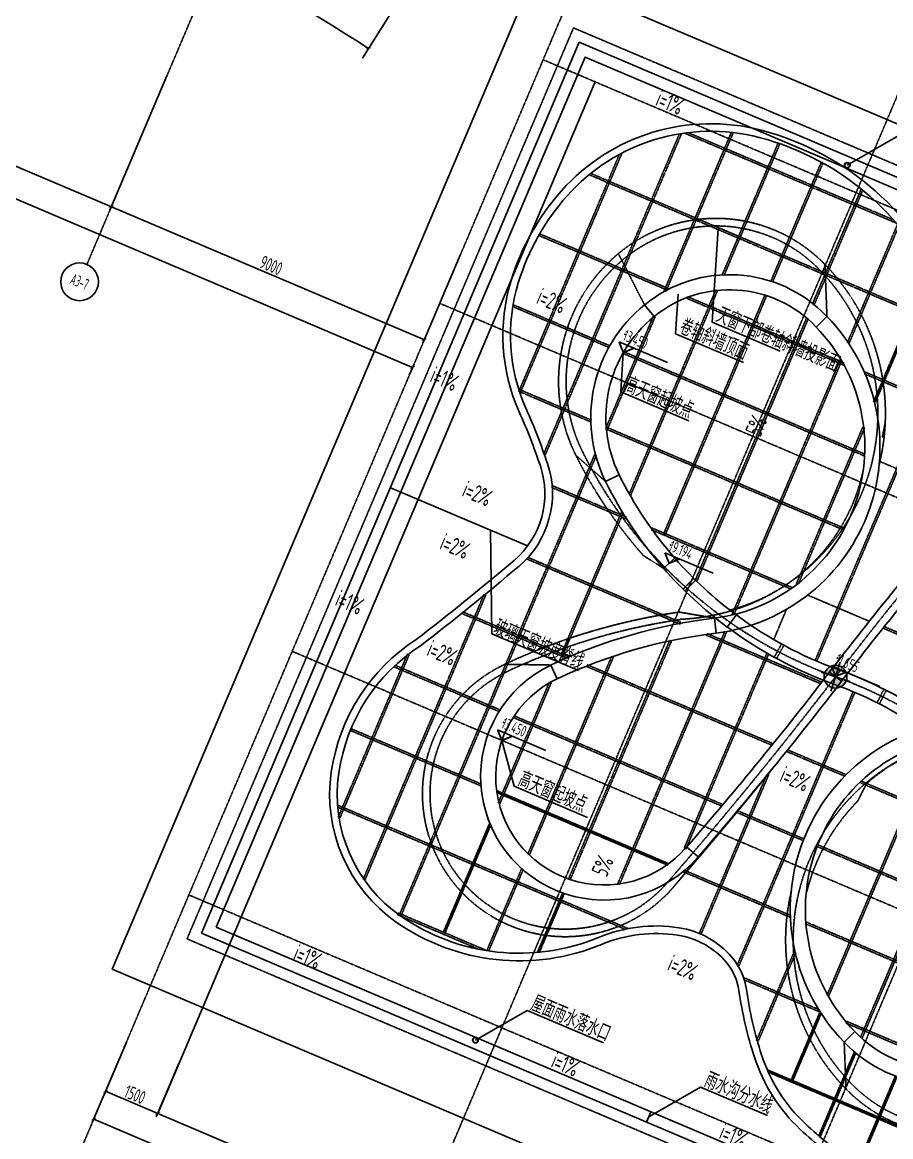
# Model space of a CAD drawing. Extents: x 11778731 to 12222456, y -6694179 to -6314888.
# Drawn here: x 11921395 to 11944382, y -6481423 to -6451944 of the extents above; entities that cross this region are included whole.
import ezdxf
from ezdxf.enums import TextEntityAlignment as Align

# ---------------------------------------------------------------- set-up
doc = ezdxf.new("R2010")
doc.units = 0
doc.header["$LTSCALE"] = 10
doc.header["$MEASUREMENT"] = 0
for name, pattern in [('A3-RG-axis-100$0$CENTER', [2, 1.25, -0.25, 0.25, -0.25]), ('A3-RI-RF(顶视)$0$A3-RM-RF$0$DASH', [0.35, 0.25, -0.1]), ('A3-RI-RF(顶视)$0$CENTER', [2, 1.25, -0.25, 0.25, -0.25]), ('A3-RI-RF(顶视)$0$DASH', [0.35, 0.25, -0.1]), ('A3-RI-RF(顶视)$0$DOTE', [2.42, 2, -0.2, 0.02, -0.2])]:
    doc.linetypes.add(name, pattern=pattern)
for name, color, linetype in [('A3-RG-axis-100$0$A-DIMS-100', 1, 'Continuous'), ('A3-RG-axis-100$0$A-DIMS-150', 1, 'Continuous'), ('A3-RG-axis-100$0$A-GRID', 1, 'A3-RG-axis-100$0$CENTER'), ('A3-RG-axis-100$0$A-SYMB', 4, 'Continuous'), ('A3-RI-RF(顶视)$0$A-FLOR', 2, 'Continuous'), ('A3-RI-RF(顶视)$0$A-GLAZ', 140, 'Continuous'), ('A3-RI-RF(顶视)$0$A-GRID', 1, 'A3-RI-RF(顶视)$0$CENTER'), ('A3-RI-RF(顶视)$0$A-HATH', 9, 'Continuous'), ('A3-RI-RF(顶视)$0$A-ROOF-EDGE', 2, 'Continuous'), ('A3-RI-RF(顶视)$0$A-WALL', 7, 'Continuous'), ('A3-RI-RF(顶视)$0$A3-RM-RF$0$0P-1', 191, 'Continuous'), ('A3-RI-RF(顶视)$0$A3-SYMB-RF-100$0$A-SYMB', 4, 'Continuous'), ('A3-RI-RF(顶视)$0$A3-SYMB-RF-100$0$A-SYMB-AREA', 4, 'Continuous'), ('A3-RI-RF(顶视)$0$A3-SYMB-RF-100$0$A-SYMB-NAME', 4, 'Continuous'), ('A3-RI-RF(顶视)$0$A3-SYMB-RF-100$0$A-SYMB-NAME-E', 4, 'Continuous'), ('A3-RI-RF(顶视)$0$an-symb-005m', 3, 'Continuous'), ('A3-RI-RF(顶视)$0$an-symb-text', 2, 'Continuous')]:
    doc.layers.add(name, color=color, linetype=linetype)
doc.layers.add('A3-RI-RF(顶视)$0$AN-WALL', color=4, linetype='Continuous', lineweight=13)
doc.layers.add('A3-RI-RF(顶视)$0$AN-WALL-BELO', color=2, linetype='Continuous', lineweight=5)
doc.styles.add('A3-RG-axis-100$0$$0$XD2008', font='xd-hzs.shx', dxfattribs={"width": 0.7, "bigfont": 'xd-hztxt.shx'})
doc.styles.add('A3-RG-axis-100$0$XD2008', font='xd-hzs.shx', dxfattribs={"width": 0.7, "bigfont": 'xd-hztxt.shx'})
doc.styles.add('A3-RI-RF(顶视)$0$A3-SYMB-RF-100$0$ECADI', font='hzs.shx', dxfattribs={"width": 0.7, "bigfont": 'hztxt.shx'})
doc.styles.add('A3-RI-RF(顶视)$0$A3-SYMB-RF-100$0$XD2008', font='hzs.shx', dxfattribs={"width": 0.7, "bigfont": 'hztxt.shx'})
doc.styles.add('A3-RI-RF(顶视)$0$MRY-SYMB-TEXT-M', font='romand.shx', dxfattribs={"width": 0.8, "height": 2.5})
doc.dimstyles.new('A3-RG-axis-100$0$XD100$0', dxfattribs={"dimscale": 100, "dimtxt": 3.5, "dimasz": 1, "dimexe": 1, "dimexo": 2, "dimgap": 0.5, "dimtad": 1, "dimdec": 0, "dimdsep": 46, "dimtxsty": 'A3-RG-axis-100$0$XD2008', "dimblk1": 'A3-RG-axis-100$0$_ARCHTICK', "dimblk2": 'A3-RG-axis-100$0$_ARCHTICK', "dimsah": 1, "dimcen": 2.5, "dimclrt": 4, "dimaunit": 1, "dimadec": 0, "dimazin": 0, "dimtfac": 1, "dimtdec": 0, "dimtix": 1, "dimtmove": 0, "dimatfit": 3, "dimfxl": 0, "dimtolj": 1, "dimtzin": 0, "dimarcsym": 0})

# ---------------------------------------------------------------- blocks, each defined once
blk = doc.blocks.new('A3-RG-axis-100$0$_ARCHTICK')
at = {"color": 0, "linetype": 'ByBlock', "const_width": 0.15}
blk.add_lwpolyline([(-0.5, -0.5), (0.5, 0.5)], dxfattribs=at)
blk = doc.blocks.new('*D57')
at = {"layer": 'A3-RG-axis-100$0$A-DIMS-100', "color": 0, "lineweight": -2}
for p, q in [((11879441, -6434531), (11877837, -6438311)), ((11931726, -6461076), (11877876, -6438218)), ((11931640, -6461280), (11931765, -6460984))]:
    blk.add_line(p, q, dxfattribs=at)
at = {"layer": 'Defpoints', "color": 0}
for p in [(11879520, -6434347), (11877876, -6438218), (11931561, -6461464)]:
    blk.add_point(p, dxfattribs=at)
at = {"layer": 'A3-RG-axis-100$0$A-DIMS-100', "color": 0, "lineweight": -2, "xscale": 100, "yscale": 100, "zscale": 100}
for p, rotation in [((11877876, -6438218), 157.0000000217818), ((11931726, -6461076), 337.0000000217818)]:
    blk.add_blockref('A3-RG-axis-100$0$_ARCHTICK', p, dxfattribs=dict(at, rotation=rotation))
at = {"layer": 'A3-RG-axis-100$0$A-DIMS-100', "color": 4, "insert": (11904889, -6449440), "char_height": 350, "attachment_point": 5, "rotation": 337, "style": 'A3-RG-axis-100$0$XD2008'}
blk.add_mtext('\\A1;58500', dxfattribs=at)
blk = doc.blocks.new('A3-RG-axis-100$0$$0$ECADI-TAG-GRID')
at = {"color": 13}
blk.add_circle((0, 0), 5, dxfattribs=at)
at = {"style": 'A3-RG-axis-100$0$$0$XD2008', "width": 0.7}
blk.add_attdef('GRID', text='', height=5, dxfattribs=at).set_placement((0, 0), align=Align.MIDDLE)
blk = doc.blocks.new('*D74')
at = {"layer": 'A3-RG-axis-100$0$A-DIMS-100', "color": 0, "lineweight": -2}
for p, q in [((11917085, -6449501), (11915430, -6453399)), ((11915469, -6453307), (11923754, -6456823)), ((11924731, -6454521), (11923715, -6456915))]:
    blk.add_line(p, q, dxfattribs=at)
at = {"layer": 'Defpoints', "color": 0}
for p in [(11917163, -6449317), (11924809, -6454337), (11923754, -6456823)]:
    blk.add_point(p, dxfattribs=at)
at = {"layer": 'A3-RG-axis-100$0$A-DIMS-100', "color": 0, "lineweight": -2, "xscale": 100, "yscale": 100, "zscale": 100}
for p, rotation in [((11915469, -6453307), 156.9999999998815), ((11923754, -6456823), 336.9999999998814)]:
    blk.add_blockref('A3-RG-axis-100$0$_ARCHTICK', p, dxfattribs=dict(at, rotation=rotation))
at = {"layer": 'A3-RG-axis-100$0$A-DIMS-100', "color": 4, "insert": (11919700, -6454858), "char_height": 350, "attachment_point": 5, "rotation": 337, "style": 'A3-RG-axis-100$0$XD2008'}
blk.add_mtext('\\A1;9000', dxfattribs=at)
blk = doc.blocks.new('*D75')
at = {"layer": 'A3-RG-axis-100$0$A-DIMS-100', "color": 0, "lineweight": -2}
for p, q in [((11925224, -6453360), (11923715, -6456915)), ((11923754, -6456823), (11932038, -6460340)), ((11932988, -6458104), (11931999, -6460432))]:
    blk.add_line(p, q, dxfattribs=at)
at = {"layer": 'Defpoints', "color": 0}
for p in [(11925302, -6453176), (11933066, -6457920), (11932038, -6460340)]:
    blk.add_point(p, dxfattribs=at)
at = {"layer": 'A3-RG-axis-100$0$A-DIMS-100', "color": 0, "lineweight": -2, "xscale": 100, "yscale": 100, "zscale": 100}
for p, rotation in [((11923754, -6456823), 156.9999999998815), ((11932038, -6460340), 336.9999999998814)]:
    blk.add_blockref('A3-RG-axis-100$0$_ARCHTICK', p, dxfattribs=dict(at, rotation=rotation))
at = {"layer": 'A3-RG-axis-100$0$A-DIMS-100', "color": 4, "insert": (11927984, -6458374), "char_height": 350, "attachment_point": 5, "rotation": 337, "style": 'A3-RG-axis-100$0$XD2008'}
blk.add_mtext('\\A1;9000', dxfattribs=at)
blk = doc.blocks.new('*D76')
at = {"layer": 'A3-RG-axis-100$0$A-DIMS-100', "color": 0, "lineweight": -2}
for p, q in [((11923947, -6479402), (11923560, -6480313)), ((11925328, -6479988), (11924941, -6480899)), ((11924980, -6480807), (11923599, -6480221))]:
    blk.add_line(p, q, dxfattribs=at)
at = {"layer": 'Defpoints', "color": 0}
for p in [(11924025, -6479217), (11925406, -6479804), (11923599, -6480221)]:
    blk.add_point(p, dxfattribs=at)
at = {"layer": 'A3-RG-axis-100$0$A-DIMS-100', "color": 0, "lineweight": -2, "xscale": 100, "yscale": 100, "zscale": 100}
for p, rotation in [((11923599, -6480221), 156.9999999998815), ((11924980, -6480807), 336.9999999998814)]:
    blk.add_blockref('A3-RG-axis-100$0$_ARCHTICK', p, dxfattribs=dict(at, rotation=rotation))
at = {"layer": 'A3-RG-axis-100$0$A-DIMS-100', "color": 4, "insert": (11924378, -6480307), "char_height": 350, "attachment_point": 5, "rotation": 337, "style": 'A3-RG-axis-100$0$XD2008'}
blk.add_mtext('\\A1;1500', dxfattribs=at)
blk = doc.blocks.new('*D77')
at = {"layer": 'A3-RG-axis-100$0$A-DIMS-100', "color": 0, "lineweight": -2}
for p, q in [((11925541, -6479486), (11924941, -6480899)), ((11924980, -6480807), (11931884, -6483738)), ((11932732, -6481739), (11931845, -6483830))]:
    blk.add_line(p, q, dxfattribs=at)
at = {"layer": 'Defpoints', "color": 0}
for p in [(11925619, -6479302), (11932811, -6481555), (11931884, -6483738)]:
    blk.add_point(p, dxfattribs=at)
at = {"layer": 'A3-RG-axis-100$0$A-DIMS-100', "color": 0, "lineweight": -2, "xscale": 100, "yscale": 100, "zscale": 100}
for p, rotation in [((11924980, -6480807), 156.9999999998815), ((11931884, -6483738), 336.9999999998814)]:
    blk.add_blockref('A3-RG-axis-100$0$_ARCHTICK', p, dxfattribs=dict(at, rotation=rotation))
at = {"layer": 'A3-RG-axis-100$0$A-DIMS-100', "color": 4, "insert": (11928520, -6482065), "char_height": 350, "attachment_point": 5, "rotation": 337, "style": 'A3-RG-axis-100$0$XD2008'}
blk.add_mtext('\\A1;7500', dxfattribs=at)
blk = doc.blocks.new('*D80')
at = {"layer": 'A3-RG-axis-100$0$A-DIMS-100', "color": 0, "lineweight": -2}
for p, q in [((11924160, -6478900), (11923248, -6481050)), ((11923287, -6480958), (11955505, -6494633)), ((11956378, -6492576), (11955465, -6494725))]:
    blk.add_line(p, q, dxfattribs=at)
at = {"layer": 'Defpoints', "color": 0}
for p in [(11924238, -6478716), (11956456, -6492392), (11955505, -6494633)]:
    blk.add_point(p, dxfattribs=at)
at = {"layer": 'A3-RG-axis-100$0$A-DIMS-100', "color": 0, "lineweight": -2, "xscale": 100, "yscale": 100, "zscale": 100}
for p, rotation in [((11923287, -6480958), 156.9999999998815), ((11955505, -6494633), 336.9999999998814)]:
    blk.add_blockref('A3-RG-axis-100$0$_ARCHTICK', p, dxfattribs=dict(at, rotation=rotation))
at = {"layer": 'A3-RG-axis-100$0$A-DIMS-100', "color": 4, "insert": (11939484, -6487588), "char_height": 350, "attachment_point": 5, "rotation": 337, "style": 'A3-RG-axis-100$0$XD2008'}
blk.add_mtext('\\A1;35000', dxfattribs=at)
blk = doc.blocks.new('*D94')
at = {"layer": 'A3-RG-axis-100$0$A-DIMS-100', "color": 0, "lineweight": -2}
blk.add_arc((11778731, -6694179), 285300, 57.84693, 60.24693, dxfattribs=at)
at = {"layer": 'Defpoints', "color": 0}
for p in [(11922176, -6443234), (11932558, -6449461), (11927175, -6450539), (11778731, -6694179), (11778731, -6694179)]:
    blk.add_point(p, dxfattribs=at)
at = {"layer": 'A3-RG-axis-100$0$A-DIMS-100', "color": 0, "lineweight": -2, "xscale": 100, "yscale": 100, "zscale": 100}
for p, rotation in [((11920315, -6446489), 150.2469277095912), ((11930563, -6452635), 327.8469277238162)]:
    blk.add_blockref('A3-RG-axis-100$0$_ARCHTICK', p, dxfattribs=dict(at, rotation=rotation))
at = {"layer": 'A3-RG-axis-100$0$A-DIMS-100', "color": 4, "insert": (11925586, -6449316), "char_height": 350, "attachment_point": 5, "rotation": 329.0469, "style": 'A3-RG-axis-100$0$XD2008'}
blk.add_mtext('\\A1;2.40°', dxfattribs=at)
blk = doc.blocks.new('A3-RI-RF(顶视)$0$M-Work-Pt')
h = blk.add_hatch(color=256)
h.paths.add_polyline_path([(0, 2.38, 0.414214), (-2.38, 0), (0, 0)])
h.paths.add_polyline_path([(2.38, 0), (0, 0), (0, -2.38, 0.414214)])
at = {"extrusion": (0, 0, -1)}
for p, q in [((0, 3.17), (0, -3.17)), ((-3.17, 0), (3.17, 0))]:
    blk.add_line(p, q, dxfattribs=at)
blk.add_circle((0, 0), 2.38, dxfattribs=at)
at = {"layer": 'A3-RI-RF(顶视)$0$an-symb-text', "style": 'A3-RI-RF(顶视)$0$MRY-SYMB-TEXT-M', "width": 0.8}
blk.add_attdef('WORK_POINT', (3.97, -3.89), '', height=2.5, dxfattribs=at)
blk = doc.blocks.new('A3-RI-RF(顶视)$0$TIANCHUANG2')
at = {"layer": 'A3-RI-RF(顶视)$0$A-GLAZ', "linetype": 'A3-RI-RF(顶视)$0$DASH'}
for p, q in [((11935192, -6463367), (11938788, -6454894)), ((11935238, -6463387), (11938847, -6454885)), ((11938384, -6459046), (11940166, -6454848)), ((11938430, -6459065), (11940212, -6454868)), ((11938920, -6454874), (11944534, -6457258)), ((11939018, -6454862), (11944459, -6457171)), ((11939926, -6458613), (11941401, -6455138)), ((11939972, -6458633), (11941447, -6455158)), ((11934549, -6461683), (11937199, -6455438)), ((11934595, -6461702), (11937270, -6455401)), ((11941209, -6458789), (11942544, -6455644)), ((11941255, -6458809), (11942588, -6455668)), ((11936397, -6455976), (11946135, -6460110)), ((11936441, -6455941), (11946154, -6460064)), ((11942313, -6459387), (11943601, -6456353)), ((11942359, -6459407), (11943641, -6456386)), ((11943236, -6460413), (11944561, -6457289)), ((11943282, -6460432), (11944598, -6457332)), ((11935067, -6457584), (11938482, -6459034)), ((11935087, -6457538), (11938501, -6458988)), ((11943929, -6461979), (11945392, -6458531)), ((11943952, -6461989), (11945415, -6458541)), ((11943975, -6461999), (11945438, -6458550)), ((11937461, -6464419), (11939750, -6459028)), ((11937492, -6464474), (11939796, -6459047)), ((11938370, -6465477), (11941052, -6459159)), ((11934372, -6459462), (11936924, -6460545)), ((11934391, -6459416), (11936943, -6460499)), ((11938416, -6465497), (11941098, -6459178)), ((11938985, -6459247), (11943121, -6461003)), ((11939004, -6459201), (11943140, -6460957)), ((11936844, -6462675), (11938099, -6459717)), ((11936890, -6462694), (11938145, -6459737)), ((11939207, -6466704), (11942150, -6459771)), ((11939253, -6466724), (11942196, -6459791)), ((11942381, -6468824), (11946160, -6459922)), ((11942427, -6468844), (11946197, -6459962)), ((11937294, -6460703), (11943683, -6463414)), ((11937314, -6460657), (11943702, -6463368)), ((11940183, -6467605), (11943045, -6460861)), ((11940229, -6467625), (11943091, -6460881)), ((11943702, -6461195), (11948769, -6463346)), ((11943682, -6461241), (11948666, -6463357)), ((11934535, -6461704), (11936433, -6462510)), ((11934555, -6461658), (11936453, -6462464)), ((11936843, -6462702), (11943139, -6465374)), ((11936863, -6462656), (11943158, -6465328)), ((11941885, -6466794), (11943644, -6462649)), ((11941931, -6466814), (11943690, -6462669)), ((11931373, -6475564), (11936547, -6463373)), ((11931419, -6475583), (11936593, -6463393)), ((11944083, -6463557), (11946483, -6464576)), ((11935411, -6464249), (11937366, -6465078)), ((11935431, -6464203), (11937385, -6465032)), ((11935656, -6468671), (11937259, -6464895)), ((11935702, -6468691), (11937305, -6464914)), ((11938040, -6465365), (11941747, -6466938)), ((11938060, -6465319), (11941766, -6466892)), ((11934753, -6466142), (11938811, -6467865)), ((11934772, -6466096), (11938831, -6467819)), ((11930420, -6474609), (11933620, -6467071)), ((11930466, -6474629), (11933666, -6467090)), ((11942184, -6467096), (11943814, -6467788)), ((11933037, -6467586), (11935821, -6468768)), ((11933057, -6467540), (11935841, -6468722)), ((11941285, -6468272), (11941623, -6467474)), ((11944186, -6467974), (11948664, -6469874)), ((11944206, -6467927), (11948684, -6469828)), ((11935611, -6468841), (11935870, -6468232)), ((11935854, -6474603), (11938533, -6468292)), ((11935900, -6474623), (11938579, -6468312)), ((11937159, -6474728), (11939992, -6468054)), ((11937205, -6474748), (11940038, -6468073)), ((11939502, -6468158), (11942530, -6469443)), ((11939522, -6468112), (11942550, -6469397)), ((11929757, -6472972), (11931590, -6468653)), ((11929803, -6472991), (11931636, -6468672)), ((11934776, -6473945), (11936998, -6468710)), ((11934822, -6473964), (11937044, -6468730)), ((11938911, -6473800), (11941104, -6468633)), ((11938957, -6473820), (11941150, -6468653)), ((11931238, -6468996), (11934019, -6470176)), ((11931258, -6468950), (11934039, -6470130)), ((11936339, -6468988), (11941243, -6471070)), ((11936359, -6468942), (11941263, -6471024)), ((11933992, -6472591), (11935350, -6469393)), ((11934038, -6472611), (11935396, -6469412)), ((11940316, -6476889), (11943388, -6469651)), ((11940362, -6476909), (11943434, -6469670)), ((11934393, -6470335), (11939915, -6472679)), ((11934413, -6470289), (11939935, -6472633)), ((11930098, -6470630), (11933544, -6472093)), ((11930078, -6470676), (11933525, -6472139)), ((11942697, -6477678), (11945569, -6470912)), ((11942743, -6477698), (11945615, -6470932)), ((11941626, -6471232), (11943172, -6471888)), ((11941646, -6471186), (11943192, -6471842)), ((11939362, -6476065), (11941156, -6471838)), ((11943583, -6478790), (11946565, -6471765)), ((11943622, -6478826), (11946611, -6471784)), ((11939316, -6476046), (11941077, -6471897)), ((11943571, -6472058), (11948406, -6474110)), ((11943591, -6472012), (11948425, -6474064)), ((11933945, -6472317), (11938474, -6474239)), ((11933955, -6472294), (11938483, -6474216)), ((11933965, -6472271), (11938493, -6474193)), ((11929734, -6472702), (11937349, -6475935)), ((11929754, -6472656), (11937436, -6475917)), ((11940300, -6472842), (11942063, -6473590)), ((11940320, -6472796), (11942082, -6473544)), ((11932540, -6476012), (11933757, -6473146)), ((11932563, -6476022), (11933780, -6473155)), ((11932586, -6476032), (11933803, -6473165)), ((11942431, -6473747), (11949059, -6476560)), ((11942451, -6473701), (11949078, -6476514)), ((11933691, -6476500), (11934610, -6474336)), ((11933741, -6476509), (11934656, -6474355)), ((11938894, -6474418), (11941716, -6475616)), ((11938914, -6474372), (11941736, -6475570)), ((11935034, -6476536), (11935698, -6474972)), ((11935057, -6476546), (11935721, -6474982)), ((11935080, -6476555), (11935744, -6474992)), ((11931318, -6475547), (11933475, -6476463)), ((11931337, -6475501), (11933691, -6476500)), ((11942127, -6475790), (11948308, -6478414)), ((11942146, -6475744), (11948328, -6478368)), ((11940829, -6478880), (11941827, -6476527)), ((11940875, -6478899), (11941873, -6476547)), ((11940485, -6477212), (11942504, -6478069)), ((11940506, -6477275), (11942485, -6478115)), ((11941736, -6479942), (11942504, -6478133)), ((11941759, -6479952), (11942527, -6478142)), ((11941782, -6479962), (11942550, -6478152)), ((11943199, -6478418), (11946091, -6479646)), ((11943219, -6478372), (11946111, -6479600)), ((11942472, -6481406), (11943415, -6479185)), ((11942495, -6481416), (11943438, -6479195)), ((11942518, -6481425), (11943461, -6479205)), ((11941118, -6479707), (11947964, -6482613)), ((11941128, -6479684), (11947974, -6482590)), ((11941138, -6479661), (11947984, -6482567)), ((11943504, -6482174), (11944506, -6479814)), ((11943527, -6482183), (11944529, -6479824)), ((11943550, -6482193), (11944552, -6479833))]:
    blk.add_line(p, q, dxfattribs=at)
blk = doc.blocks.new('A3-RI-RF(顶视)$0$A3-SYMB-RF-100$0$ECADI-TAG-HGHT（国标）')
at = {"layer": '', "color": 1}
blk.add_line((-2.12, 2.12), (11.77, 2.12), dxfattribs=at)
at = {"color": 1, "const_width": 0.5}
blk.add_lwpolyline([(-2.12, 2.12), (0, 0), (2.12, 2.12)], dxfattribs=at)
at = {"color": 1}
blk.add_point((-1.48, 4.6), dxfattribs=at)
at = {"style": 'A3-RI-RF(顶视)$0$A3-SYMB-RF-100$0$XD2008', "width": 0.7}
blk.add_attdef('FL', text='', height=3, dxfattribs=at).set_placement((-2.69, 2.97), align=Align.RIGHT)
for tag, p in [('F.F.L.', (2.28, 2.97)), ('T.O.S.', (2.28, -1.1))]:
    blk.add_attdef(tag, p, '', height=3, dxfattribs=at)
blk = doc.blocks.new('A3-RI-RF(顶视)$0$A3-SYMB-RF-100$0$ECADI-TAG-ROOM')
at = {"layer": 'A3-RI-RF(顶视)$0$A3-SYMB-RF-100$0$A-SYMB-AREA', "style": 'A3-RI-RF(顶视)$0$A3-SYMB-RF-100$0$ECADI', "width": 0.7}
blk.add_attdef('340M2', text='', height=2.5, dxfattribs=at).set_placement((7.17, -1.75), align=Align.MIDDLE_LEFT)
at = {"layer": 'A3-RI-RF(顶视)$0$A3-SYMB-RF-100$0$A-SYMB-NAME', "style": 'A3-RI-RF(顶视)$0$A3-SYMB-RF-100$0$ECADI', "width": 0.7}
blk.add_attdef('CHINESENAME', (-5.13, 0.09), '', height=4.5, dxfattribs=at)
at = {"layer": 'A3-RI-RF(顶视)$0$A3-SYMB-RF-100$0$A-SYMB-NAME-E', "style": 'A3-RI-RF(顶视)$0$A3-SYMB-RF-100$0$ECADI', "width": 0.7}
for tag, p in [('ENGLISHHIGH', (-5.13, 8.04)), ('ENGLISHLOW', (-5.13, 4.84))]:
    blk.add_attdef(tag, p, '', height=2.5, dxfattribs=at)
blk = doc.blocks.new('A3-RI-RF(顶视)$0$A3-RM-RF$0$DFA')
at = {"layer": 'A3-RI-RF(顶视)$0$A3-RM-RF$0$0P-1'}
for radius in [75, 65]:
    blk.add_circle((0, 0), radius, dxfattribs=at)
blk = doc.blocks.new('A3-RI-RF(顶视)')
at = {"layer": 'A3-RI-RF(顶视)$0$A-FLOR', "linetype": 'A3-RI-RF(顶视)$0$DASH'}
for p, q in [((11937173.7, -6458063.3), (11937865.6, -6459420)), ((11942640.7, -6458349.7), (11942694.1, -6459725)), ((11944236.1, -6462534.3), (11944159.2, -6462918.6)), ((11936049, -6463399.9), (11936835.8, -6464091.3)), ((11937835.3, -6466049.6), (11938365.9, -6466384.2)), ((11938780.8, -6467545.2), (11939717.8, -6467705)), ((11934171.4, -6468925.6), (11935383.6, -6468945.5)), ((11938622.2, -6474829.7), (11939283.1, -6474020.9)), ((11943199.3, -6480161.6), (11943149.9, -6478917.8))]:
    blk.add_line(p, q, dxfattribs=at)
for centre, radius, start, end in [((11939752.4, -6461160.2), 4030, 44.21861, 129.78368), ((11939990.2, -6461443.7), 4400, 129.80112, 206.39442), ((11938591.4, -6462290), 5650, 345.86831, 44.21861), ((11946971, -6457963.9), 12200, 206.46009, 221.51118), ((11941170.8, -6483952.1), 16580, 98.28817, 114.9747), ((11935767.4, -6472352.1), 3780, 114.9747, 319.05053), ((11849757.7, -6397652), 117700, 319.026091, 321.019662), ((11947244.7, -6476225.1), 5644.6, 167.08014, 224.21861), ((11946087.2, -6477350.6), 4030, 224.22749, 309.78277)]:
    blk.add_arc(centre, radius, start, end, dxfattribs=at)
for points, knots in [([(11943650.5, -6463808.7), (11943625.7, -6463924.3), (11943562.4, -6464174.2), (11943389.8, -6464682.6), (11943143.3, -6465185), (11942835.2, -6465650.3), (11942476.6, -6466102), (11941944.8, -6466612.6), (11941320.6, -6467022.2), (11940782.7, -6467277.4), (11940433.1, -6467404.9), (11940210.3, -6467469.6), (11940129.8, -6467490.4), (11940121.2, -6467492.6)], [-0.8698517, -0.8698517, -0.8698517, -0.8698517, -0.81854839, -0.75806452, -0.63709677, -0.5766129, -0.51612903, -0.38709677, -0.25806452, -0.19354839, -0.12903226, -0.09677419, -0.09292999, -0.09292999, -0.09292999, -0.09292999]), ([(11943759.3, -6472065.1), (11943829.4, -6472004.2), (11943936.9, -6471915.9), (11944085.4, -6471804.4), (11944236.9, -6471697.3), (11944431.9, -6471571.5), (11944722.6, -6471406.7), (11945075.3, -6471240.1), (11945424.4, -6471112.8), (11945644.8, -6471049.3), (11945723, -6471028.8), (11945729.4, -6471027.2)], [-1, -1, -1, -1, -0.90384615, -0.85576923, -0.80769231, -0.71153846, -0.61538462, -0.46153846, -0.30769231, -0.23076923, -0.22390383, -0.22390383, -0.22390383, -0.22390383]), ([(11943509.1, -6472543.9), (11943525.9, -6472508.7), (11943560.1, -6472438.1), (11943618, -6472323.2), (11943671.8, -6472221.2), (11943720.9, -6472132.2), (11943746.4, -6472087.4), (11943759.3, -6472065.1)], [0, 0, 0, 0, 0.2222222, 0.4444444, 0.7222222, 0.8611111, 1, 1, 1, 1]), ([(11943509.4, -6472543.4), (11943542.4, -6472474.1), (11943598.1, -6472361.3), (11943680.8, -6472204.3), (11943729.7, -6472116.6), (11943755, -6472072.6)], [0, 0, 0, 0, 0.4444444, 0.7222222, 1, 1, 1, 1]), ([(11942154.6, -6474960.8), (11942162.2, -6474930.3), (11942207.7, -6474754), (11942307.5, -6474436.5), (11942479.6, -6474018.5), (11942687, -6473617), (11942888, -6473298.4), (11943064.8, -6473054.7), (11943205.1, -6472877.7), (11943352.9, -6472707), (11943456.2, -6472597.5), (11943509.1, -6472543.9)], [-0.3449613, -0.3449613, -0.3449613, -0.3449613, -0.33333333, -0.27777778, -0.22222222, -0.16666667, -0.11111111, -0.08333333, -0.05555556, -0.02777778, 0, 0, 0, 0])]:
    blk.add_open_spline(points, degree=3, knots=knots, dxfattribs=at)
blk.add_open_spline([(11939327.7, -6474009.6), (11939362, -6473969.4), (11939396.3, -6473929.1), (11939430.6, -6473888.8)], degree=3, dxfattribs=at)
at = {"layer": 'A3-RI-RF(顶视)$0$A-GRID', "linetype": 'A3-RI-RF(顶视)$0$DOTE'}
for centre, radius, start, end in [((11939752.4, -6461160.2), 3830, 44.21861, 129.78277), ((11939990.2, -6461443.7), 4200, 129.80112, 206.39442), ((11938591.4, -6462290), 5450, 272.28295, 44.21861), ((11946971, -6457963.9), 12000, 206.46009, 221.51699), ((12036082.3, -6540859.3), 117500, 139.025323, 142.454437), ((11946975.4, -6457961.7), 12000, 221.51098, 250.24793), ((11941170.8, -6483952.1), 16380, 98.28817, 114.9747), ((11935767.4, -6472352.1), 3580, 114.9747, 319.05053), ((11849757.7, -6397652), 117500, 319.026091, 322.454437), ((11938867.6, -6480550.7), 12000, 26.47118, 70.2633), ((11947250.7, -6476223.4), 5450, 96.77025, 224.18695), ((11946087.2, -6477350.6), 3830, 224.22795, 309.78277)]:
    blk.add_arc(centre, radius, start, end, dxfattribs=at)
at = {"layer": 'A3-RI-RF(顶视)$0$A-HATH', "linetype": 'A3-RI-RF(顶视)$0$DASH'}
blk.add_lwpolyline([(11925755.8, -6476190.3), (11949854.6, -6486419.6), (11960083.9, -6462320.8), (11935985.1, -6452091.5)], close=True, dxfattribs=at)
at = {"layer": 'A3-RI-RF(顶视)$0$A-ROOF-EDGE'}
for points in [[(11977074.7, -6448935.7), (11977074.7, -6448935.7), (11971198.1, -6462780.1), (11953156.1, -6455121.7), (11952019.1, -6457800.3), (11961868.5, -6461981.1), (11950654.5, -6488399.6), (11923775.8, -6476990.3), (11934989.8, -6450571.8), (11944839.2, -6454752.6), (11945976.2, -6452074), (11937358.7, -6448416.1, 0.0021045), (11935284.3, -6447089.5), (11932817.3, -6450983.9, 0.0333547), (11899110.4, -6432654.1), (11899696.6, -6421468.1)], [(11945943.7, -6459200.5, 0.2381019), (11940954, -6454797.7, 0.2821703), (11935666.5, -6456401.7, 0.1075377), (11934333.9, -6458773.1, 0.1815577), (11934547.8, -6462246.8, -0.0241252), (11935108, -6463680.6, -0.3068874), (11934413.7, -6466176.6, -0.012186), (11931822.2, -6468270.4, 0.2159562), (11929575, -6471768.2, 0.2846958), (11931301.9, -6475752.1, 0.2552444), (11936727.3, -6476336.1, -0.1368769), (11938745.2, -6476091.7, -0.180604), (11940027.2, -6476806.9, -0.1415619), (11940363.7, -6477553.9, 0.0429927), (11940772.8, -6479317.2, 0.1265386), (11941987, -6481229.8, 0.0389616), (11943245.8, -6482238.5, 0.2875287)], [(11945943.7, -6459200.5, 0.2381019), (11940954, -6454797.7, 0.2821703), (11935666.5, -6456401.7, 0.1075377), (11934333.9, -6458773.1, 0.1815577), (11934547.8, -6462246.8, -0.0241252), (11935108, -6463680.6, -0.3068874), (11934413.7, -6466176.6, -0.012186), (11931822.2, -6468270.4, 0.2159562), (11929575, -6471768.2, 0.2846958), (11931301.9, -6475752.1, 0.2552444), (11936727.3, -6476336.1, -0.1368769), (11938745.2, -6476091.7, -0.180604), (11940027.2, -6476806.9, -0.1415619), (11940363.7, -6477553.9, 0.0429927), (11940772.8, -6479317.2, 0.1265386), (11941987, -6481229.8, 0.0389616), (11943245.8, -6482238.5, 0.2875287)], [(11931942.6, -6468430.8, 0.2167083), (11929772.9, -6471797.2, 0.2846958), (11931416, -6475587.8, 0.2552444), (11936650.8, -6476151.3, -0.1368769), (11938775.4, -6475894, -0.180604), (11940179.6, -6476677.4, -0.1415619), (11940561.7, -6477525.6, 0.0429927), (11940963, -6479255.5, 0.1265386), (11942123.8, -6481083.9, 0.0389616), (11943358.3, -6482073.2, 0.2875287)], [(11948635.2, -6482272.2, 0.1535748), (11950334.7, -6480425.1, 0.1299203), (11950916.4, -6477239.4, 0.0996451), (11950660.9, -6476339, -0.3724026), (11951628.3, -6472350.1, 0.12491), (11955682.2, -6469241.1, 0.5470909), (11951462.5, -6461490.7, -0.2117091), (11946421, -6460167.8, -0.1298798), (11945758, -6459274.7, 0.2381019), (11940903.5, -6454991.2, 0.2821703), (11935816.1, -6456534.5, 0.1075377), (11934525.1, -6458831.8, 0.1815577), (11934730.4, -6462165.1, -0.0241252), (11935297.6, -6463616.9, -0.3068874), (11934543.1, -6466329.1, -0.0122158), (11931937.6, -6468434, 221.3085722)]]:
    blk.add_lwpolyline(points, format="xyb", dxfattribs=at)
at = {"layer": 'A3-RI-RF(顶视)$0$A-WALL'}
for points in [[(11942694, -6459724.9, 0.3915663), (11937869.2, -6459416.9)], [(11942694.1, -6459725), (11942407.4, -6460004, 0.3919869), (11938121.5, -6459727.2, 0.3509885), (11937193.9, -6463913.1), (11936835.8, -6464091.3, 0.0652873), (11938366.4, -6466383.7), (11938667.5, -6466120.4, 0.0528284), (11940295, -6467622.5), (11940056.4, -6467943.5, -0.0530437), (11938360.7, -6466377.3)], [(11938121.5, -6459727.2), (11937865.5, -6459419.9, 0.3506292), (11936835.8, -6464091.3)], [(11939765.5, -6468102.1, 0.6182702), (11942694.1, -6459725)], [(11939717.9, -6467704.9, 0.6180188), (11942407.4, -6460004)], [(11937193.9, -6463913.1, 0.0653282), (11938667.5, -6466120.4)], [(11939765.7, -6468104.5), (11939717.8, -6467705, 0.0798778), (11935383.6, -6468945.5), (11935552.4, -6469308.1, 1.2328626), (11938979.9, -6473757.5), (11939283.1, -6474020.9, 0.0150821), (11943116.5, -6469328, -0.0147773), (11946858.3, -6464753.1), (11946556.3, -6464490.8, 0.0147773), (11942799.5, -6469084.1)], [(11940296.1, -6467621.1, 0.0737612), (11942988.6, -6469064.1)], [(11940057.5, -6467942.1, 0.0737612), (11942853.4, -6469440.6)], [(11939765.4, -6468102.1, 0.079894), (11935552.4, -6469308.1)], [(11935383.5, -6468945.5, 1.2333712), (11939282.5, -6474019.1)], [(11938981.1, -6473758.6, 0.0150821), (11942799.2, -6469084.5)], [(11945784, -6470566.7, 0.0765768), (11942987.3, -6469067.7)], [(11942854.2, -6469445, -0.0766329), (11945545.4, -6470887.7, -0.053343), (11947172.3, -6472390.7), (11947234.7, -6472431), (11947535.6, -6472169.6)], [(11947234.7, -6472431, -0.0647198), (11948722.1, -6474661.7, -0.3507952), (11947790.7, -6478921.6, -0.3908554), (11943432.5, -6478642.7, -0.6161049), (11946151, -6470812.5, 0.0802507), (11950496.9, -6469560.3)], [(11946103.1, -6470415.4, 0.6164871), (11943145.9, -6478921.7), (11943432.5, -6478642.7)], [(11943145.8, -6478921.6, 0.3906028), (11948043.2, -6479231.8), (11947790.7, -6478921.6)]]:
    blk.add_lwpolyline(points, format="xyb", dxfattribs=at)
at = {"layer": 'A3-RI-RF(顶视)$0$A3-RM-RF$0$0P-1'}
for p, q in [((11934770.5, -6465796.4), (11931137.4, -6464254.2)), ((11937918.5, -6481038), (11938035.7, -6480761.9))]:
    blk.add_line(p, q, dxfattribs=at)
at = {"layer": 'A3-RI-RF(顶视)$0$A3-RM-RF$0$0P-1', "linetype": 'A3-RI-RF(顶视)$0$A3-RM-RF$0$DASH'}
for p, q in [((11941299.3, -6468739.7), (11941492, -6468389.2)), ((11941360.7, -6468773.4), (11941553.3, -6468422.9)), ((11944021.6, -6469942), (11944201.3, -6469584.6)), ((11944084.1, -6469973.4), (11944263.8, -6469616))]:
    blk.add_line(p, q, dxfattribs=at)
at = {"layer": 'A3-RI-RF(顶视)$0$A3-RM-RF$0$0P-1'}
for points in [[(11926136, -6476036.7), (11949700.9, -6486039.4), (11959703.7, -6462474.5), (11936138.7, -6452471.7)], [(11926529.4, -6475877.7), (11949542, -6485646), (11959310.3, -6462633.4), (11936297.7, -6452865.1)]]:
    blk.add_lwpolyline(points, close=True, dxfattribs=at)
at = {"layer": 'A3-RI-RF(顶视)$0$A3-RM-RF$0$0P-1', "const_width": 20}
blk.add_lwpolyline([(11935423, -6464253.7), (11937399.2, -6465092.5)], dxfattribs=at)
at = {"layer": 'A3-RI-RF(顶视)$0$A3-RM-RF$0$0P-1', "linetype": 'A3-RI-RF(顶视)$0$A3-RM-RF$0$DASH'}
for points in [[(11938886.8, -6466937.2), (11939168.5, -6466653.2)], [(11938936.5, -6466986.5), (11939218.2, -6466702.5)]]:
    blk.add_lwpolyline(points, dxfattribs=at)
at = {"layer": 'A3-RI-RF(顶视)$0$A3-SYMB-RF-100$0$A-SYMB'}
for points in [[(11937923.5, -6453394.1, 0, 0, 0), (11939548.3, -6454083.8, 80, 0, 0), (11939824.4, -6454201, 0, 0, 0)], [(11935504.3, -6459042.5, 0, 0, 0), (11936194, -6457417.7, 80, 0, 0), (11936311.2, -6457141.6, 0, 0, 0)], [(11932636.4, -6461102.4, 0, 0, 0), (11933326.1, -6459477.6, 80, 0, 0), (11933443.3, -6459201.5, 0, 0, 0)], [(11933484.3, -6464129.9, 0, 0, 0), (11934174, -6462505.1, 80, 0, 0), (11934291.2, -6462228.9, 0, 0, 0)], [(11940660.8, -6462958.6, 0, 0, 0), (11939971.1, -6464583.4, 80, 0, 0), (11939853.9, -6464859.5, 0, 0, 0)], [(11932678.2, -6466028.8, 0, 0, 0), (11931988.6, -6467653.6, 80, 0, 0), (11931871.3, -6467929.7, 0, 0, 0)], [(11929911.5, -6467522, 0, 0, 0), (11929221.8, -6469146.7, 80, 0, 0), (11929104.6, -6469422.9, 0, 0, 0)], [(11932335.8, -6468851.2, 0, 0, 0), (11931646.1, -6470476, 80, 0, 0), (11931528.9, -6470752.2, 0, 0, 0)], [(11936917.5, -6473839.3, 0, 0, 0), (11937607.2, -6472214.5, 80, 0, 0), (11937724.4, -6471938.3, 0, 0, 0)], [(11941628.7, -6472221.6, 0, 0, 0), (11940939, -6473846.3, 80, 0, 0), (11940821.8, -6474122.5, 0, 0, 0)], [(11928039.3, -6476679.8, 0, 0, 0), (11929664.1, -6477369.4, 80, 0, 0), (11929940.3, -6477486.7, 0, 0, 0)], [(11938704.8, -6477175.7, 0, 0, 0), (11938015.1, -6478800.5, 80, 0, 0), (11937897.9, -6479076.7, 0, 0, 0)], [(11936555.3, -6480298.3, 0, 0, 0), (11934930.5, -6479608.6, 80, 0, 0), (11934654.4, -6479491.4, 0, 0, 0)]]:
    blk.add_lwpolyline(points, format="xyseb", dxfattribs=at)
for points in [[(11943230.8, -6455726.6), (11944597.6, -6454938.9), (11946620.4, -6455797.5)], [(11939817.7, -6457401.1), (11939656.9, -6459877.3), (11941456.4, -6460641.1)], [(11938755.7, -6459136.6), (11938687.9, -6460180.9), (11940487.3, -6460944.8)], [(11937304.3, -6460678.5), (11937236.5, -6461722.9), (11939036, -6462486.7)], [(11933785.2, -6465378.1), (11933827.8, -6468119.6), (11936115.1, -6469090.5)], [(11934089.7, -6470939.8), (11934418.7, -6472152.6), (11936360.2, -6472976.8)], [(11933389.1, -6478870.9), (11934755.9, -6478083.2), (11936778.7, -6478941.8)], [(11937977.1, -6480900), (11939344, -6480112.3), (11941119.2, -6480865.8)]]:
    blk.add_lwpolyline(points, dxfattribs=at)
at = {"layer": 'A3-RI-RF(顶视)$0$AN-WALL'}
for p, q in [((11943078.4, -6469377.5), (11942761.2, -6469133.8)), ((11942987.4, -6469067.4), (11942852.2, -6469443.9))]:
    blk.add_line(p, q, dxfattribs=at)
at = {"layer": 'A3-RI-RF(顶视)$0$AN-WALL-BELO'}
blk.add_line((11944065.6, -6463779.6), (11944020.9, -6464038.7), dxfattribs=at)
blk.add_open_spline([(11943438.3, -6456234.5), (11943455.7, -6456246.9), (11943473.1, -6456259.4), (11943490.4, -6456271.9)], degree=3, dxfattribs=at)
at = {"layer": 'A3-RI-RF(顶视)$0$A-GLAZ'}
blk.add_blockref('A3-RI-RF(顶视)$0$TIANCHUANG2', (0, 0), dxfattribs=at)
at = {"layer": 'A3-RI-RF(顶视)$0$A3-RM-RF$0$0P-1'}
for p in [(11943230.8, -6455726.6), (11933389.1, -6478870.9)]:
    blk.add_blockref('A3-RI-RF(顶视)$0$A3-RM-RF$0$DFA', p, dxfattribs=at)
at = {"layer": 'A3-RI-RF(顶视)$0$A3-SYMB-RF-100$0$A-SYMB'}
ref = blk.add_blockref('A3-RI-RF(顶视)$0$A3-SYMB-RF-100$0$ECADI-TAG-ROOM', (11938591.5, -6454337.6), dxfattribs=dict(at, xscale=-99.99999999989045, yscale=100.0000000001164, rotation=336.9999999997605))
ref.add_attrib('CHINESENAME', 'i=1%', (11938127.7, -6454131.3), dxfattribs={"height": 450, "rotation": 337, "style": 'A3-RI-RF(顶视)$0$A3-SYMB-RF-100$0$ECADI', "width": 0.7})
ref = blk.add_blockref('A3-RI-RF(顶视)$0$A3-SYMB-RF-100$0$ECADI-TAG-ROOM', (11935444, -6459577.7), dxfattribs=dict(at, xscale=99.99999999989046, yscale=100.0000000001164, rotation=337))
ref.add_attrib('CHINESENAME', 'i=2%', (11934975.6, -6459369.4), dxfattribs={"height": 450, "rotation": 337, "style": 'A3-RI-RF(顶视)$0$A3-SYMB-RF-100$0$ECADI', "width": 0.7})
ref = blk.add_blockref('A3-RI-RF(顶视)$0$A3-SYMB-RF-100$0$ECADI-TAG-ROOM', (11940187.6, -6460067.8), dxfattribs=dict(at, xscale=99.99999999989046, yscale=100.0000000001164, rotation=337))
ref.add_attrib('CHINESENAME', '天窗下部卷轴斜墙投影面', (11939719.2, -6459859.5), dxfattribs={"height": 450, "rotation": 337, "style": 'A3-RI-RF(顶视)$0$A3-SYMB-RF-100$0$ECADI', "width": 0.7})
ref = blk.add_blockref('A3-RI-RF(顶视)$0$A3-SYMB-RF-100$0$ECADI-TAG-ROOM', (11939218.5, -6460371.4), dxfattribs=dict(at, xscale=99.99999999989046, yscale=100.0000000001164, rotation=337))
ref.add_attrib('CHINESENAME', '卷轴斜墙顶面', (11938750.2, -6460163.1), dxfattribs={"height": 450, "rotation": 337, "style": 'A3-RI-RF(顶视)$0$A3-SYMB-RF-100$0$ECADI', "width": 0.7})
ref = blk.add_blockref('A3-RI-RF(顶视)$0$A3-SYMB-RF-100$0$ECADI-TAG-HGHT（国标）', (11937304.3, -6460678.5), dxfattribs=dict(at, xscale=100, yscale=100, rotation=337))
ref.add_attrib('F.F.L.', '13.450', (11937269.5, -6460341.4), dxfattribs={"layer": '0', "height": 300, "rotation": 337, "style": 'A3-RI-RF(顶视)$0$A3-SYMB-RF-100$0$XD2008', "width": 0.7})
ref = blk.add_blockref('A3-RI-RF(顶视)$0$A3-SYMB-RF-100$0$ECADI-TAG-ROOM', (11932809.2, -6461221.5), dxfattribs=dict(at, xscale=-99.99999999989045, yscale=100.0000000001164, rotation=156.9999999997605))
ref.add_attrib('CHINESENAME', 'i=1%', (11932158.2, -6461443.5), dxfattribs={"height": 450, "rotation": 337, "style": 'A3-RI-RF(顶视)$0$A3-SYMB-RF-100$0$ECADI', "width": 0.7})
ref = blk.add_blockref('A3-RI-RF(顶视)$0$A3-SYMB-RF-100$0$ECADI-TAG-ROOM', (11937767.2, -6461913.3), dxfattribs=dict(at, xscale=99.99999999989046, yscale=100.0000000001164, rotation=337))
ref.add_attrib('CHINESENAME', '高天窗起坡点', (11937298.8, -6461705), dxfattribs={"height": 450, "rotation": 337, "style": 'A3-RI-RF(顶视)$0$A3-SYMB-RF-100$0$ECADI', "width": 0.7})
ref = blk.add_blockref('A3-RI-RF(顶视)$0$A3-SYMB-RF-100$0$ECADI-TAG-ROOM', (11941140.4, -6462464.1), dxfattribs=dict(at, xscale=99.99999999989046, yscale=100.0000000001164, rotation=66.99999999999999))
ref.add_attrib('CHINESENAME', '5%', (11940932.1, -6462932.4), dxfattribs={"height": 450, "rotation": 67, "style": 'A3-RI-RF(顶视)$0$A3-SYMB-RF-100$0$ECADI', "width": 0.7})
ref = blk.add_blockref('A3-RI-RF(顶视)$0$A3-SYMB-RF-100$0$ECADI-TAG-ROOM', (11933657.1, -6464248.9), dxfattribs=dict(at, xscale=-99.99999999989025, yscale=100.0000000001162, rotation=156.9999999997258))
ref.add_attrib('CHINESENAME', 'i=2%', (11933006.1, -6464471), dxfattribs={"height": 450, "rotation": 337, "style": 'A3-RI-RF(顶视)$0$A3-SYMB-RF-100$0$ECADI', "width": 0.7})
ref = blk.add_blockref('A3-RI-RF(顶视)$0$A3-SYMB-RF-100$0$ECADI-TAG-ROOM', (11932883.9, -6466070.4), dxfattribs=dict(at, xscale=99.99999999989046, yscale=100.0000000001164, rotation=337))
ref.add_attrib('CHINESENAME', 'i=2%', (11932415.6, -6465862.1), dxfattribs={"height": 450, "rotation": 337, "style": 'A3-RI-RF(顶视)$0$A3-SYMB-RF-100$0$ECADI', "width": 0.7})
ref = blk.add_blockref('A3-RI-RF(顶视)$0$A3-SYMB-RF-100$0$ECADI-TAG-HGHT（国标）', (11938517, -6466252.1), dxfattribs=dict(at, xscale=100, yscale=100, rotation=337))
ref.add_attrib('F.F.L.', '19.194', (11938482.2, -6465915), dxfattribs={"layer": '0', "height": 300, "rotation": 337, "style": 'A3-RI-RF(顶视)$0$A3-SYMB-RF-100$0$XD2008', "width": 0.7})
ref = blk.add_blockref('A3-RI-RF(顶视)$0$A3-SYMB-RF-100$0$ECADI-TAG-ROOM', (11930117.2, -6467563.6), dxfattribs=dict(at, xscale=99.99999999989046, yscale=100.0000000001164, rotation=337))
ref.add_attrib('CHINESENAME', 'i=1%', (11929648.8, -6467355.3), dxfattribs={"height": 450, "rotation": 337, "style": 'A3-RI-RF(顶视)$0$A3-SYMB-RF-100$0$ECADI', "width": 0.7})
ref = blk.add_blockref('A3-RI-RF(顶视)$0$A3-SYMB-RF-100$0$ECADI-TAG-ROOM', (11934633.4, -6468426.7), dxfattribs=dict(at, xscale=99.99999999989046, yscale=100.0000000001164, rotation=337))
ref.add_attrib('CHINESENAME', '玻璃天窗坡度脊线', (11933827.8, -6468119.6), dxfattribs={"height": 450, "rotation": 337, "style": 'A3-RI-RF(顶视)$0$A3-SYMB-RF-100$0$ECADI', "width": 0.7})
ref = blk.add_blockref('A3-RI-RF(顶视)$0$A3-SYMB-RF-100$0$ECADI-TAG-ROOM', (11932541.5, -6468892.8), dxfattribs=dict(at, xscale=99.99999999989046, yscale=100.0000000001164, rotation=337))
ref.add_attrib('CHINESENAME', 'i=2%', (11932073.2, -6468684.5), dxfattribs={"height": 450, "rotation": 337, "style": 'A3-RI-RF(顶视)$0$A3-SYMB-RF-100$0$ECADI', "width": 0.7})
ref = blk.add_blockref('A3-RI-RF(顶视)$0$A3-SYMB-RF-100$0$ECADI-TAG-HGHT（国标）', (11942923.7, -6469244.7), dxfattribs=dict(at, xscale=100, yscale=100, rotation=337))
ref.add_attrib('F.F.L.', '11.655', (11942889, -6468907.6), dxfattribs={"layer": '0', "height": 300, "rotation": 337, "style": 'A3-RI-RF(顶视)$0$A3-SYMB-RF-100$0$XD2008', "width": 0.7})
ref = blk.add_blockref('A3-RI-RF(顶视)$0$A3-SYMB-RF-100$0$ECADI-TAG-HGHT（国标）', (11934089.7, -6470939.8), dxfattribs=dict(at, xscale=100, yscale=100, rotation=337))
ref.add_attrib('F.F.L.', '13.450', (11934054.9, -6470602.7), dxfattribs={"layer": '0', "height": 300, "rotation": 337, "style": 'A3-RI-RF(顶视)$0$A3-SYMB-RF-100$0$XD2008', "width": 0.7})
ref = blk.add_blockref('A3-RI-RF(顶视)$0$A3-SYMB-RF-100$0$ECADI-TAG-ROOM', (11934949.4, -6472343.1), dxfattribs=dict(at, xscale=99.99999999989046, yscale=100.0000000001164, rotation=337))
ref.add_attrib('CHINESENAME', '高天窗起坡点', (11934481.1, -6472134.8), dxfattribs={"height": 450, "rotation": 337, "style": 'A3-RI-RF(顶视)$0$A3-SYMB-RF-100$0$ECADI', "width": 0.7})
ref = blk.add_blockref('A3-RI-RF(顶视)$0$A3-SYMB-RF-100$0$ECADI-TAG-ROOM', (11941883.8, -6472225.2), dxfattribs=dict(at, xscale=99.99999999989046, yscale=100.0000000001164, rotation=337))
ref.add_attrib('CHINESENAME', 'i=2%', (11941415.4, -6472016.9), dxfattribs={"height": 450, "rotation": 337, "style": 'A3-RI-RF(顶视)$0$A3-SYMB-RF-100$0$ECADI', "width": 0.7})
ref = blk.add_blockref('A3-RI-RF(顶视)$0$A3-SYMB-RF-100$0$ECADI-TAG-ROOM', (11936895, -6474527.8), dxfattribs=dict(at, xscale=-99.99999999989046, yscale=100.0000000001164, rotation=66.99999999974676))
ref.add_attrib('CHINESENAME', '5%', (11936864.5, -6474577.3), dxfattribs={"height": 450, "rotation": 67, "style": 'A3-RI-RF(顶视)$0$A3-SYMB-RF-100$0$ECADI', "width": 0.7})
ref = blk.add_blockref('A3-RI-RF(顶视)$0$A3-SYMB-RF-100$0$ECADI-TAG-ROOM', (11929182, -6476504.9), dxfattribs=dict(at, xscale=99.99999999989046, yscale=100.0000000001164, rotation=157))
ref.add_attrib('CHINESENAME', 'i=1%', (11928535.6, -6476728.8), dxfattribs={"height": 450, "rotation": 337, "style": 'A3-RI-RF(顶视)$0$A3-SYMB-RF-100$0$ECADI', "width": 0.7})
ref = blk.add_blockref('A3-RI-RF(顶视)$0$A3-SYMB-RF-100$0$ECADI-TAG-ROOM', (11938910.5, -6477217.3), dxfattribs=dict(at, xscale=99.99999999989046, yscale=100.0000000001164, rotation=337))
ref.add_attrib('CHINESENAME', 'i=2%', (11938442.1, -6477009), dxfattribs={"height": 450, "rotation": 337, "style": 'A3-RI-RF(顶视)$0$A3-SYMB-RF-100$0$ECADI', "width": 0.7})
ref = blk.add_blockref('A3-RI-RF(顶视)$0$A3-SYMB-RF-100$0$ECADI-TAG-ROOM', (11935286.6, -6478273.6), dxfattribs=dict(at, xscale=99.99999999989046, yscale=100.0000000001164, rotation=337))
ref.add_attrib('CHINESENAME', '屋面雨水落水口', (11934818.3, -6478065.3), dxfattribs={"height": 450, "rotation": 337, "style": 'A3-RI-RF(顶视)$0$A3-SYMB-RF-100$0$ECADI', "width": 0.7})
ref = blk.add_blockref('A3-RI-RF(顶视)$0$A3-SYMB-RF-100$0$ECADI-TAG-ROOM', (11935829.5, -6479782.6), dxfattribs=dict(at, xscale=99.99999999989046, yscale=100.0000000001164, rotation=337))
ref.add_attrib('CHINESENAME', 'i=1%', (11935361.1, -6479574.3), dxfattribs={"height": 450, "rotation": 337, "style": 'A3-RI-RF(顶视)$0$A3-SYMB-RF-100$0$ECADI', "width": 0.7})
ref = blk.add_blockref('A3-RI-RF(顶视)$0$A3-SYMB-RF-100$0$ECADI-TAG-ROOM', (11939874.6, -6480302.7), dxfattribs=dict(at, xscale=99.99999999989046, yscale=100.0000000001164, rotation=337))
ref.add_attrib('CHINESENAME', '雨水沟分水线', (11939406.3, -6480094.4), dxfattribs={"height": 450, "rotation": 337, "style": 'A3-RI-RF(顶视)$0$A3-SYMB-RF-100$0$ECADI', "width": 0.7})
ref = blk.add_blockref('A3-RI-RF(顶视)$0$A3-SYMB-RF-100$0$ECADI-TAG-ROOM', (11940272.7, -6481668.7), dxfattribs=dict(at, xscale=-99.99999999989045, yscale=100.0000000001164, rotation=336.9999999997605))
ref.add_attrib('CHINESENAME', 'i=1%', (11939809, -6481462.3), dxfattribs={"height": 450, "rotation": 337, "style": 'A3-RI-RF(顶视)$0$A3-SYMB-RF-100$0$ECADI', "width": 0.7})
at = {"layer": 'A3-RI-RF(顶视)$0$an-symb-005m', "xscale": 127.0000000006831, "yscale": 127.0000000006831, "zscale": 127.0000000006831, "rotation": 342.0000105450062}
blk.add_blockref('A3-RI-RF(顶视)$0$M-Work-Pt', (11942920.2, -6469255.7), dxfattribs=at)
blk = doc.blocks.new('A3-RG-axis-100')
at = {"layer": 'A3-RG-axis-100$0$A-DIMS-100'}
blk.add_line((11936562.6, -6453520.7), (11924980.1, -6480807.3), dxfattribs=at)
at = {"layer": 'A3-RG-axis-100$0$A-DIMS-150'}
blk.add_line((11932558.2, -6449460.5), (11930402.8, -6452889.4), dxfattribs=at)
at = {"layer": 'A3-RG-axis-100$0$A-GRID'}
for p, q in [((11941198, -6415727.7), (11923107, -6458347.2)), ((11949482.5, -6419244.3), (11922974.2, -6481694)), ((11957767.1, -6422760.8), (11931258.7, -6485210.6)), ((11966051.6, -6426277.4), (11939543.3, -6488727.1)), ((11935181.8, -6452934.6), (11977884, -6471060.6)), ((11932446.7, -6459378.2), (11975148.9, -6477504.2)), ((11928539.4, -6468583.2), (11971241.6, -6486709.2)), ((11925804.3, -6475026.8), (11968506.5, -6493152.8))]:
    blk.add_line(p, q, dxfattribs=at)
at = {"layer": 'A3-RG-axis-100$0$A-SYMB'}
ref = blk.add_blockref('A3-RG-axis-100$0$$0$ECADI-TAG-GRID', (11922911.7, -6458807.5), dxfattribs=dict(at, xscale=100, yscale=100, zscale=100, rotation=337))
ref.add_attrib('GRID', 'A3-7', dxfattribs={"layer": '0', "height": 300, "rotation": 337, "style": 'A3-RG-axis-100$0$$0$XD2008', "width": 0.5}).set_placement((11922911.7, -6458807.5), align=Align.MIDDLE)
at = {"layer": 'A3-RG-axis-100$0$A-DIMS-100'}
for base, p1, p2, picture, middle in [((11877876.4, -6438218.5), (11931561.4, -6461463.7), (11879519.6, -6434347.3), '*D57', (11904889, -6449440.2)), ((11923753.9, -6456823.3), (11917163.1, -6449316.5), (11924809.4, -6454336.8), '*D74', (11919699.6, -6454857.9)), ((11932038.5, -6460339.8), (11925302.2, -6453175.7), (11933065.8, -6457919.6), '*D75', (11927984.1, -6458374.4)), ((11955504.5, -6494633.2), (11924238.1, -6478716.3), (11956455.9, -6492391.9), '*D80', (11939483.6, -6487588.3)), ((11931883.9, -6483737.7), (11925618.9, -6479302.4), (11932810.5, -6481554.8), '*D77', (11928519.9, -6482065.4))]:
    dim = blk.add_linear_dim(base=base, p1=p1, p2=p2, angle=337, dimstyle='A3-RG-axis-100$0$XD100$0', override={"dimasz": 1}, dxfattribs=at)
    dim.commit()
    dim.dimension.update_dxf_attribs({"geometry": picture, "text_midpoint": middle})
dim = blk.add_angular_dim_2l(base=(11927175.2, -6450539), line1=((11932558.2, -6449460.5), (11778730.7, -6694178.7)), line2=((11922175.5, -6443233.5), (11778730.7, -6694178.7)), dimstyle='A3-RG-axis-100$0$XD100$0', override={"dimaunit": 0, "dimadec": 2}, dxfattribs=at)
dim.commit()
dim.dimension.update_dxf_attribs({"geometry": '*D94', "text_midpoint": (11925586.4, -6449315.7)})
dim = blk.add_linear_dim(base=(11923599.4, -6480221.2), p1=(11925406.2, -6479803.6), p2=(11924025.4, -6479217.5), angle=337, dimstyle='A3-RG-axis-100$0$XD100$0', override={"dimasz": 1}, dxfattribs=at)
dim.commit()
dim.dimension.update_dxf_attribs({"geometry": '*D76', "text_midpoint": (11924289.7, -6480514.2), "dimtype": 128})

msp = doc.modelspace()

# ---------------------------------------------------------------- block references
for name in ['A3-RI-RF(顶视)', 'A3-RG-axis-100']:
    msp.add_blockref(name, (0, 0))

doc.saveas('drawing.dxf')
